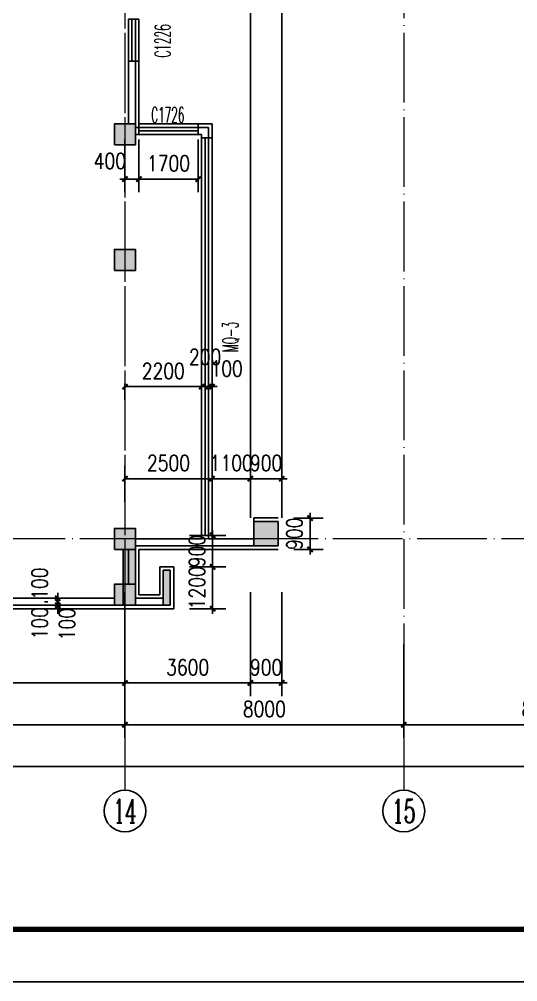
# Model space of a CAD drawing. Extents: x 1417642 to 3570900, y 124798 to 1191112.
# Drawn here: x 1537978 to 1552280, y 380098 to 407695 of the extents above; entities that cross this region are included whole.
import ezdxf
from ezdxf.enums import TextEntityAlignment as Align

# ---------------------------------------------------------------- set-up
doc = ezdxf.new("R2010")
doc.units = 0
doc.header["$LTSCALE"] = 1000
doc.header["$MEASUREMENT"] = 0
doc.linetypes.add('DOTE', pattern=[2.42, 2, -0.2, 0.02, -0.2])
doc.layers.get('0').update_dxf_attribs({"linetype": 'CONTINUOUS'})
doc.layers.get('Defpoints').update_dxf_attribs({"linetype": 'CONTINUOUS'})
for name, color, linetype in [('AXIS', 3, 'CONTINUOUS'), ('AXIS_TEXT', 7, 'CONTINUOUS'), ('colu', 2, 'CONTINUOUS'), ('COLUMN', 9, 'CONTINUOUS'), ('DOTE', 1, 'DOTE'), ('PUB_DIM', 3, 'CONTINUOUS'), ('PUB_HATCH', 8, 'CONTINUOUS'), ('PUB_TITLE', 4, 'CONTINUOUS'), ('SURFACE', 6, 'CONTINUOUS'), ('tiaozheng', 20, 'CONTINUOUS'), ('WALL', 4, 'CONTINUOUS'), ('WINDOW', 2, 'CONTINUOUS'), ('WINDOW_TEXT', 7, 'CONTINUOUS'), ('柱填充 @ 1', 8, 'CONTINUOUS'), ('立面造型', 40, 'CONTINUOUS')]:
    doc.layers.add(name, color=color, linetype=linetype)
doc.styles.add('_TCH_AXIS', font='COMPLEX', dxfattribs={"bigfont": 'GBCBIG'})
doc.styles.add('_TCH_WINDOW', font='ROMANS.shx', dxfattribs={"width": 0.7, "height": 400, "bigfont": 'Z.shx'})
doc.styles.add('DIM_FONT', font='SIMPLEX.shx', dxfattribs={"width": 0.8})
doc.dimstyles.new('DIMN150', dxfattribs={"dimscale": 1.5, "dimtxt": 300, "dimasz": 100, "dimexe": 250, "dimexo": 300, "dimgap": 150, "dimtad": 1, "dimdec": 0, "dimzin": 0, "dimdsep": 46, "dimtxsty": 'DIM_FONT', "dimblk": 'ARCHTICK', "dimcen": 0.09, "dimdle": 1.5, "dimclrt": 7, "dimazin": 2, "dimtfac": 1, "dimtdec": 0, "dimtix": 1, "dimtmove": 2, "dimatfit": 3, "dimldrblk": 'ARCHTICK', "dimfxl": 1, "dimtolj": 1, "dimtzin": 0, "dimarcsym": 0})

# ---------------------------------------------------------------- blocks, each defined once
blk = doc.blocks.new('5873')
at = {"layer": '柱填充 @ 1', "ltscale": 1000}
for points in [[(1604828, 706085), (1605428, 706085), (1605428, 705485), (1604828, 705485)], [(1604828, 702485), (1605428, 702485), (1605428, 701885), (1604828, 701885)], [(1604828, 694485), (1605428, 694485), (1605428, 693885), (1604828, 693885)]]:
    blk.add_hatch(color=256, dxfattribs=at).paths.add_polyline_path(points)
h = blk.add_hatch(color=256, dxfattribs=at)
h.paths.add_polyline_path([(1605428, 693885), (1605128, 693885), (1605128, 692585), (1605428, 692585)])
h.paths.add_polyline_path([(1605128, 693885), (1605078, 693885), (1605078, 692585), (1605128, 692585)])
h.paths.add_polyline_path([(1605428, 692585), (1605128, 692585), (1605128, 692285), (1605428, 692285)])
h.paths.add_polyline_path([(1605128, 692585), (1605078, 692585), (1605078, 692285), (1605128, 692285)])
at = {"layer": 'colu', "ltscale": 1000}
for p, q in [((1605078, 693885), (1605078, 692285)), ((1605428, 693885), (1605428, 692285)), ((1605428, 692285), (1605078, 692285))]:
    blk.add_line(p, q, dxfattribs=at)
for points in [[(1604828, 706085), (1605428, 706085), (1605428, 705485), (1604828, 705485)], [(1604828, 702485), (1605428, 702485), (1605428, 701885), (1604828, 701885)], [(1604828, 694485), (1605428, 694485), (1605428, 693885), (1604828, 693885)]]:
    blk.add_lwpolyline(points, close=True, dxfattribs=at)
blk = doc.blocks.new('_ArchTick')
at = {"color": 0, "linetype": 'ByBlock', "const_width": 0.4}
blk.add_lwpolyline([(-0.5, -0.5), (0.5, 0.5)], dxfattribs=at)
blk = doc.blocks.new('*D1644')
at = {"layer": 'Defpoints', "color": 0}
for p in [(1539082, 391095), (1539244, 391095), (1539244, 390995)]:
    blk.add_point(p, dxfattribs=at)
at = {"layer": 'PUB_DIM', "color": 0, "lineweight": -2}
for p, q in [((1538794, 391095), (1538707, 391095)), ((1539082, 391095), (1539082, 391245)), ((1539082, 390995), (1539082, 391095)), ((1538794, 390995), (1538707, 390995)), ((1539082, 390995), (1539082, 390845))]:
    blk.add_line(p, q, dxfattribs=at)
at = {"layer": 'PUB_DIM', "color": 0, "lineweight": -2, "xscale": 150, "yscale": 150, "zscale": 150}
for p, rotation in [((1539082, 391095), 270), ((1539082, 390995), 90)]:
    blk.add_blockref('_ArchTick', p, dxfattribs=dict(at, rotation=rotation))
at = {"layer": 'PUB_DIM', "color": 7, "insert": (1538565, 391513), "char_height": 450, "attachment_point": 5, "rotation": 90, "style": 'DIM_FONT'}
blk.add_mtext('\\A1;100', dxfattribs=at)
blk = doc.blocks.new('*D1645')
at = {"layer": 'Defpoints', "color": 0}
for p in [(1539082, 390995), (1539244, 390995), (1539244, 390895)]:
    blk.add_point(p, dxfattribs=at)
at = {"layer": 'PUB_DIM', "color": 0, "lineweight": -2}
for p, q in [((1539082, 390995), (1539082, 391145)), ((1538794, 390995), (1538707, 390995)), ((1538794, 390895), (1538707, 390895)), ((1539082, 390895), (1539082, 390995)), ((1539082, 390895), (1539082, 390745))]:
    blk.add_line(p, q, dxfattribs=at)
at = {"layer": 'PUB_DIM', "color": 0, "lineweight": -2, "xscale": 150, "yscale": 150, "zscale": 150}
for p, rotation in [((1539082, 390995), 270), ((1539082, 390895), 90)]:
    blk.add_blockref('_ArchTick', p, dxfattribs=dict(at, rotation=rotation))
at = {"layer": 'PUB_DIM', "color": 7, "insert": (1539348, 390351), "char_height": 450, "attachment_point": 5, "rotation": 90, "style": 'DIM_FONT'}
blk.add_mtext('\\A1;100', dxfattribs=at)
blk = doc.blocks.new('*D1646')
at = {"layer": 'Defpoints', "color": 0}
for p in [(1539082, 390895), (1539244, 390895), (1539244, 390795)]:
    blk.add_point(p, dxfattribs=at)
at = {"layer": 'PUB_DIM', "color": 0, "lineweight": -2}
for p, q in [((1538794, 390895), (1538707, 390895)), ((1538794, 390795), (1538707, 390795)), ((1539082, 390895), (1539082, 391045)), ((1539082, 390795), (1539082, 390895)), ((1539082, 390795), (1539082, 390645))]:
    blk.add_line(p, q, dxfattribs=at)
at = {"layer": 'PUB_DIM', "color": 0, "lineweight": -2, "xscale": 150, "yscale": 150, "zscale": 150}
for p, rotation in [((1539082, 390895), 270), ((1539082, 390795), 90)]:
    blk.add_blockref('_ArchTick', p, dxfattribs=dict(at, rotation=rotation))
at = {"layer": 'PUB_DIM', "color": 7, "insert": (1538565, 390378), "char_height": 450, "attachment_point": 5, "rotation": 90, "style": 'DIM_FONT'}
blk.add_mtext('\\A1;100', dxfattribs=at)
blk = doc.blocks.new('*D1650')
at = {"layer": 'Defpoints', "color": 0}
for p in [(1541010, 397704), (1543210, 397704), (1543210, 397161)]:
    blk.add_point(p, dxfattribs=at)
at = {"layer": 'PUB_DIM', "color": 0, "lineweight": -2}
for p, q in [((1541008, 397161), (1543213, 397161)), ((1541010, 397254), (1541010, 396786)), ((1543210, 397254), (1543210, 396786))]:
    blk.add_line(p, q, dxfattribs=at)
at = {"layer": 'PUB_DIM', "color": 0, "lineweight": -2, "xscale": 150, "yscale": 150, "zscale": 150, "rotation": 180}
blk.add_blockref('_ArchTick', (1541010, 397161), dxfattribs=at)
at = {"layer": 'PUB_DIM', "color": 0, "lineweight": -2, "xscale": 150, "yscale": 150, "zscale": 150}
blk.add_blockref('_ArchTick', (1543210, 397161), dxfattribs=at)
at = {"layer": 'PUB_DIM', "color": 7, "insert": (1542110, 397611), "char_height": 450, "attachment_point": 5, "style": 'DIM_FONT'}
blk.add_mtext('\\A1;2200', dxfattribs=at)
blk = doc.blocks.new('*D1651')
at = {"layer": 'Defpoints', "color": 0}
for p in [(1543210, 397704), (1543410, 397704), (1543410, 397161)]:
    blk.add_point(p, dxfattribs=at)
at = {"layer": 'PUB_DIM', "color": 0, "lineweight": -2}
for p, q in [((1543210, 397161), (1543060, 397161)), ((1543210, 397254), (1543210, 396786)), ((1543210, 397161), (1543410, 397161)), ((1543410, 397254), (1543410, 396786)), ((1543410, 397161), (1543560, 397161))]:
    blk.add_line(p, q, dxfattribs=at)
at = {"layer": 'PUB_DIM', "color": 0, "lineweight": -2, "xscale": 150, "yscale": 150, "zscale": 150}
blk.add_blockref('_ArchTick', (1543210, 397161), dxfattribs=at)
at = {"layer": 'PUB_DIM', "color": 0, "lineweight": -2, "xscale": 150, "yscale": 150, "zscale": 150, "rotation": 180}
blk.add_blockref('_ArchTick', (1543410, 397161), dxfattribs=at)
at = {"layer": 'PUB_DIM', "color": 7, "insert": (1543310, 398012), "char_height": 450, "attachment_point": 5, "style": 'DIM_FONT'}
blk.add_mtext('\\A1;200', dxfattribs=at)
blk = doc.blocks.new('*D1652')
at = {"layer": 'Defpoints', "color": 0}
for p in [(1543410, 397704), (1543510, 397704), (1543510, 397161)]:
    blk.add_point(p, dxfattribs=at)
at = {"layer": 'PUB_DIM', "color": 0, "lineweight": -2}
for p, q in [((1543410, 397161), (1543260, 397161)), ((1543410, 397254), (1543410, 396786)), ((1543410, 397161), (1543510, 397161)), ((1543510, 397254), (1543510, 396786)), ((1543510, 397161), (1543660, 397161))]:
    blk.add_line(p, q, dxfattribs=at)
at = {"layer": 'PUB_DIM', "color": 0, "lineweight": -2, "xscale": 150, "yscale": 150, "zscale": 150}
blk.add_blockref('_ArchTick', (1543410, 397161), dxfattribs=at)
at = {"layer": 'PUB_DIM', "color": 0, "lineweight": -2, "xscale": 150, "yscale": 150, "zscale": 150, "rotation": 180}
blk.add_blockref('_ArchTick', (1543510, 397161), dxfattribs=at)
at = {"layer": 'PUB_DIM', "color": 7, "insert": (1543928, 397679), "char_height": 450, "attachment_point": 5, "style": 'DIM_FONT'}
blk.add_mtext('\\A1;100', dxfattribs=at)
blk = doc.blocks.new('*D1653')
at = {"layer": 'Defpoints', "color": 0}
for p in [(1541410, 404695), (1543110, 404695), (1543110, 403112)]:
    blk.add_point(p, dxfattribs=at)
at = {"layer": 'PUB_DIM', "color": 0, "lineweight": -2}
for p, q in [((1541410, 404245), (1541410, 402737)), ((1543110, 404245), (1543110, 402737)), ((1541408, 403112), (1543113, 403112))]:
    blk.add_line(p, q, dxfattribs=at)
at = {"layer": 'PUB_DIM', "color": 0, "lineweight": -2, "xscale": 150, "yscale": 150, "zscale": 150, "rotation": 180}
blk.add_blockref('_ArchTick', (1541410, 403112), dxfattribs=at)
at = {"layer": 'PUB_DIM', "color": 0, "lineweight": -2, "xscale": 150, "yscale": 150, "zscale": 150}
blk.add_blockref('_ArchTick', (1543110, 403112), dxfattribs=at)
at = {"layer": 'PUB_DIM', "color": 7, "insert": (1542260, 403562), "char_height": 450, "attachment_point": 5, "style": 'DIM_FONT'}
blk.add_mtext('\\A1;1700', dxfattribs=at)
blk = doc.blocks.new('*D1654')
at = {"layer": 'Defpoints', "color": 0}
for p in [(1541010, 404695), (1541410, 404695), (1541410, 403112)]:
    blk.add_point(p, dxfattribs=at)
at = {"layer": 'PUB_DIM', "color": 0, "lineweight": -2}
for p, q in [((1541010, 404245), (1541010, 402737)), ((1541410, 404245), (1541410, 402737)), ((1541010, 403112), (1540860, 403112)), ((1541010, 403112), (1541410, 403112)), ((1541410, 403112), (1541560, 403112))]:
    blk.add_line(p, q, dxfattribs=at)
at = {"layer": 'PUB_DIM', "color": 0, "lineweight": -2, "xscale": 150, "yscale": 150, "zscale": 150}
blk.add_blockref('_ArchTick', (1541010, 403112), dxfattribs=at)
at = {"layer": 'PUB_DIM', "color": 0, "lineweight": -2, "xscale": 150, "yscale": 150, "zscale": 150, "rotation": 180}
blk.add_blockref('_ArchTick', (1541410, 403112), dxfattribs=at)
at = {"layer": 'PUB_DIM', "color": 7, "insert": (1540577, 403629), "char_height": 450, "attachment_point": 5, "style": 'DIM_FONT'}
blk.add_mtext('\\A1;400', dxfattribs=at)
blk = doc.blocks.new('*D1744')
at = {"layer": 'Defpoints', "color": 0}
for p in [(1544610, 391718), (1545510, 391718), (1545510, 388666)]:
    blk.add_point(p, dxfattribs=at)
at = {"layer": 'PUB_DIM', "color": 0, "lineweight": -2}
for p, q in [((1544610, 391268), (1544610, 388291)), ((1545510, 391268), (1545510, 388291)), ((1544610, 388666), (1544460, 388666)), ((1544610, 388666), (1545510, 388666)), ((1545510, 388666), (1545660, 388666))]:
    blk.add_line(p, q, dxfattribs=at)
at = {"layer": 'PUB_DIM', "color": 0, "lineweight": -2, "xscale": 150, "yscale": 150, "zscale": 150}
blk.add_blockref('_ArchTick', (1544610, 388666), dxfattribs=at)
at = {"layer": 'PUB_DIM', "color": 0, "lineweight": -2, "xscale": 150, "yscale": 150, "zscale": 150, "rotation": 180}
blk.add_blockref('_ArchTick', (1545510, 388666), dxfattribs=at)
at = {"layer": 'PUB_DIM', "color": 7, "insert": (1545060, 389116), "char_height": 450, "attachment_point": 5, "style": 'DIM_FONT'}
blk.add_mtext('\\A1;900', dxfattribs=at)
blk = doc.blocks.new('*D1745')
at = {"layer": 'Defpoints', "color": 0}
for p in [(1541010, 391718), (1544610, 391718), (1544610, 388666)]:
    blk.add_point(p, dxfattribs=at)
at = {"layer": 'PUB_DIM', "color": 0, "lineweight": -2}
for p, q in [((1541010, 391268), (1541010, 388291)), ((1544610, 391268), (1544610, 388291)), ((1541008, 388666), (1544613, 388666))]:
    blk.add_line(p, q, dxfattribs=at)
at = {"layer": 'PUB_DIM', "color": 0, "lineweight": -2, "xscale": 150, "yscale": 150, "zscale": 150, "rotation": 180}
blk.add_blockref('_ArchTick', (1541010, 388666), dxfattribs=at)
at = {"layer": 'PUB_DIM', "color": 0, "lineweight": -2, "xscale": 150, "yscale": 150, "zscale": 150}
blk.add_blockref('_ArchTick', (1544610, 388666), dxfattribs=at)
at = {"layer": 'PUB_DIM', "color": 7, "insert": (1542810, 389116), "char_height": 450, "attachment_point": 5, "style": 'DIM_FONT'}
blk.add_mtext('\\A1;3600', dxfattribs=at)
blk = doc.blocks.new('*D1749')
at = {"layer": 'Defpoints', "color": 0}
for p in [(1544610, 394522), (1543510, 393395), (1544610, 393395)]:
    blk.add_point(p, dxfattribs=at)
at = {"layer": 'PUB_DIM', "color": 0, "lineweight": -2}
for p, q in [((1543510, 393845), (1543510, 394897)), ((1544610, 393845), (1544610, 394897)), ((1543510, 394522), (1543360, 394522)), ((1543510, 394522), (1544610, 394522)), ((1544610, 394522), (1544760, 394522))]:
    blk.add_line(p, q, dxfattribs=at)
at = {"layer": 'PUB_DIM', "color": 0, "lineweight": -2, "xscale": 150, "yscale": 150, "zscale": 150}
blk.add_blockref('_ArchTick', (1543510, 394522), dxfattribs=at)
at = {"layer": 'PUB_DIM', "color": 0, "lineweight": -2, "xscale": 150, "yscale": 150, "zscale": 150, "rotation": 180}
blk.add_blockref('_ArchTick', (1544610, 394522), dxfattribs=at)
at = {"layer": 'PUB_DIM', "color": 7, "insert": (1544060, 394972), "char_height": 450, "attachment_point": 5, "style": 'DIM_FONT'}
blk.add_mtext('\\A1;1100', dxfattribs=at)
blk = doc.blocks.new('*D1750')
at = {"layer": 'Defpoints', "color": 0}
for p in [(1543510, 394522), (1541010, 393395), (1543510, 393395)]:
    blk.add_point(p, dxfattribs=at)
at = {"layer": 'PUB_DIM', "color": 0, "lineweight": -2}
for p, q in [((1541010, 393845), (1541010, 394897)), ((1543510, 393845), (1543510, 394897)), ((1541008, 394522), (1543513, 394522))]:
    blk.add_line(p, q, dxfattribs=at)
at = {"layer": 'PUB_DIM', "color": 0, "lineweight": -2, "xscale": 150, "yscale": 150, "zscale": 150, "rotation": 180}
blk.add_blockref('_ArchTick', (1541010, 394522), dxfattribs=at)
at = {"layer": 'PUB_DIM', "color": 0, "lineweight": -2, "xscale": 150, "yscale": 150, "zscale": 150}
blk.add_blockref('_ArchTick', (1543510, 394522), dxfattribs=at)
at = {"layer": 'PUB_DIM', "color": 7, "insert": (1542260, 394972), "char_height": 450, "attachment_point": 5, "style": 'DIM_FONT'}
blk.add_mtext('\\A1;2500', dxfattribs=at)
blk = doc.blocks.new('*D1751')
at = {"layer": 'Defpoints', "color": 0}
for p in [(1545510, 394522), (1544610, 393395), (1545510, 393395)]:
    blk.add_point(p, dxfattribs=at)
at = {"layer": 'PUB_DIM', "color": 0, "lineweight": -2}
for p, q in [((1544610, 393845), (1544610, 394897)), ((1545510, 393845), (1545510, 394897)), ((1544610, 394522), (1544460, 394522)), ((1544610, 394522), (1545510, 394522)), ((1545510, 394522), (1545660, 394522))]:
    blk.add_line(p, q, dxfattribs=at)
at = {"layer": 'PUB_DIM', "color": 0, "lineweight": -2, "xscale": 150, "yscale": 150, "zscale": 150}
blk.add_blockref('_ArchTick', (1544610, 394522), dxfattribs=at)
at = {"layer": 'PUB_DIM', "color": 0, "lineweight": -2, "xscale": 150, "yscale": 150, "zscale": 150, "rotation": 180}
blk.add_blockref('_ArchTick', (1545510, 394522), dxfattribs=at)
at = {"layer": 'PUB_DIM', "color": 7, "insert": (1545060, 394972), "char_height": 450, "attachment_point": 5, "style": 'DIM_FONT'}
blk.add_mtext('\\A1;900', dxfattribs=at)
blk = doc.blocks.new('*D1754')
at = {"layer": 'Defpoints', "color": 0}
for p in [(1545410, 393395), (1546323, 393395), (1545410, 392495)]:
    blk.add_point(p, dxfattribs=at)
at = {"layer": 'PUB_DIM', "color": 0, "lineweight": -2}
for p, q in [((1546323, 393395), (1546323, 393545)), ((1545860, 393395), (1546698, 393395)), ((1546323, 392495), (1546323, 393395)), ((1545860, 392495), (1546698, 392495)), ((1546323, 392495), (1546323, 392345))]:
    blk.add_line(p, q, dxfattribs=at)
at = {"layer": 'PUB_DIM', "color": 0, "lineweight": -2, "xscale": 150, "yscale": 150, "zscale": 150}
for p, rotation in [((1546323, 393395), 270), ((1546323, 392495), 90)]:
    blk.add_blockref('_ArchTick', p, dxfattribs=dict(at, rotation=rotation))
at = {"layer": 'PUB_DIM', "color": 7, "insert": (1545873, 392945), "char_height": 450, "attachment_point": 5, "rotation": 90, "style": 'DIM_FONT'}
blk.add_mtext('\\A1;900', dxfattribs=at)
blk = doc.blocks.new('*D1755')
at = {"layer": 'Defpoints', "color": 0}
for p in [(1542410, 391995), (1543526, 391995), (1542410, 390795)]:
    blk.add_point(p, dxfattribs=at)
at = {"layer": 'PUB_DIM', "color": 0, "lineweight": -2}
for p, q in [((1542860, 391995), (1543901, 391995)), ((1543526, 391995), (1543526, 392145)), ((1543526, 390795), (1543526, 391995)), ((1542860, 390795), (1543901, 390795)), ((1543526, 390795), (1543526, 390645))]:
    blk.add_line(p, q, dxfattribs=at)
at = {"layer": 'PUB_DIM', "color": 0, "lineweight": -2, "xscale": 150, "yscale": 150, "zscale": 150}
for p, rotation in [((1543526, 391995), 270), ((1543526, 390795), 90)]:
    blk.add_blockref('_ArchTick', p, dxfattribs=dict(at, rotation=rotation))
at = {"layer": 'PUB_DIM', "color": 7, "insert": (1543076, 391395), "char_height": 450, "attachment_point": 5, "rotation": 90, "style": 'DIM_FONT'}
blk.add_mtext('\\A1;1200', dxfattribs=at)
blk = doc.blocks.new('*D1756')
at = {"layer": 'Defpoints', "color": 0}
for p in [(1542410, 392895), (1543526, 392895), (1542410, 391995)]:
    blk.add_point(p, dxfattribs=at)
at = {"layer": 'PUB_DIM', "color": 0, "lineweight": -2}
for p, q in [((1543526, 392895), (1543526, 393045)), ((1542860, 392895), (1543901, 392895)), ((1543526, 391995), (1543526, 392895)), ((1542860, 391995), (1543901, 391995)), ((1543526, 391995), (1543526, 391845))]:
    blk.add_line(p, q, dxfattribs=at)
at = {"layer": 'PUB_DIM', "color": 0, "lineweight": -2, "xscale": 150, "yscale": 150, "zscale": 150}
for p, rotation in [((1543526, 392895), 270), ((1543526, 391995), 90)]:
    blk.add_blockref('_ArchTick', p, dxfattribs=dict(at, rotation=rotation))
at = {"layer": 'PUB_DIM', "color": 7, "insert": (1543076, 392445), "char_height": 450, "attachment_point": 5, "rotation": 90, "style": 'DIM_FONT'}
blk.add_mtext('\\A1;900', dxfattribs=at)
blk = doc.blocks.new('*D2039')
at = {"layer": 'AXIS', "color": 0, "lineweight": -2}
for p, q in [((1439810, 388789), (1439810, 385891)), ((1588610, 388789), (1588610, 385891)), ((1439808, 386266), (1588613, 386266))]:
    blk.add_line(p, q, dxfattribs=at)
at = {"layer": 'Defpoints', "color": 0}
for p in [(1439810, 389239), (1588610, 389239), (1588610, 386266)]:
    blk.add_point(p, dxfattribs=at)
at = {"layer": 'AXIS', "color": 0, "lineweight": -2, "xscale": 150, "yscale": 150, "zscale": 150, "rotation": 180}
blk.add_blockref('_ArchTick', (1439810, 386266), dxfattribs=at)
at = {"layer": 'AXIS', "color": 0, "lineweight": -2, "xscale": 150, "yscale": 150, "zscale": 150}
blk.add_blockref('_ArchTick', (1588610, 386266), dxfattribs=at)
at = {"layer": 'AXIS', "color": 7, "insert": (1514210, 386716), "char_height": 450, "attachment_point": 5, "style": 'DIM_FONT'}
blk.add_mtext('\\A1;148800', dxfattribs=at)
blk = doc.blocks.new('*D2052')
at = {"layer": 'AXIS', "color": 0, "lineweight": -2}
for p, q in [((1533010, 389773), (1533010, 387091)), ((1541010, 389773), (1541010, 387091)), ((1533008, 387466), (1541013, 387466))]:
    blk.add_line(p, q, dxfattribs=at)
at = {"layer": 'Defpoints', "color": 0}
for p in [(1533010, 390223), (1541010, 390223), (1541010, 387466)]:
    blk.add_point(p, dxfattribs=at)
at = {"layer": 'AXIS', "color": 0, "lineweight": -2, "xscale": 150, "yscale": 150, "zscale": 150, "rotation": 180}
blk.add_blockref('_ArchTick', (1533010, 387466), dxfattribs=at)
at = {"layer": 'AXIS', "color": 0, "lineweight": -2, "xscale": 150, "yscale": 150, "zscale": 150}
blk.add_blockref('_ArchTick', (1541010, 387466), dxfattribs=at)
at = {"layer": 'AXIS', "color": 7, "insert": (1537010, 387916), "char_height": 450, "attachment_point": 5, "style": 'DIM_FONT'}
blk.add_mtext('\\A1;8000', dxfattribs=at)
blk = doc.blocks.new('*D2053')
at = {"layer": 'AXIS', "color": 0, "lineweight": -2}
for p, q in [((1541010, 389773), (1541010, 387091)), ((1549010, 389773), (1549010, 387091)), ((1541008, 387466), (1549013, 387466))]:
    blk.add_line(p, q, dxfattribs=at)
at = {"layer": 'Defpoints', "color": 0}
for p in [(1541010, 390223), (1549010, 390223), (1549010, 387466)]:
    blk.add_point(p, dxfattribs=at)
at = {"layer": 'AXIS', "color": 0, "lineweight": -2, "xscale": 150, "yscale": 150, "zscale": 150, "rotation": 180}
blk.add_blockref('_ArchTick', (1541010, 387466), dxfattribs=at)
at = {"layer": 'AXIS', "color": 0, "lineweight": -2, "xscale": 150, "yscale": 150, "zscale": 150}
blk.add_blockref('_ArchTick', (1549010, 387466), dxfattribs=at)
at = {"layer": 'AXIS', "color": 7, "insert": (1545010, 387916), "char_height": 450, "attachment_point": 5, "style": 'DIM_FONT'}
blk.add_mtext('\\A1;8000', dxfattribs=at)
blk = doc.blocks.new('*D2054')
at = {"layer": 'AXIS', "color": 0, "lineweight": -2}
for p, q in [((1549010, 389773), (1549010, 387091)), ((1557010, 389773), (1557010, 387091)), ((1549008, 387466), (1557013, 387466))]:
    blk.add_line(p, q, dxfattribs=at)
at = {"layer": 'Defpoints', "color": 0}
for p in [(1549010, 390223), (1557010, 390223), (1557010, 387466)]:
    blk.add_point(p, dxfattribs=at)
at = {"layer": 'AXIS', "color": 0, "lineweight": -2, "xscale": 150, "yscale": 150, "zscale": 150, "rotation": 180}
blk.add_blockref('_ArchTick', (1549010, 387466), dxfattribs=at)
at = {"layer": 'AXIS', "color": 0, "lineweight": -2, "xscale": 150, "yscale": 150, "zscale": 150}
blk.add_blockref('_ArchTick', (1557010, 387466), dxfattribs=at)
at = {"layer": 'AXIS', "color": 7, "insert": (1553010, 387916), "char_height": 450, "attachment_point": 5, "style": 'DIM_FONT'}
blk.add_mtext('\\A1;8000', dxfattribs=at)
blk = doc.blocks.new('*D2176')
at = {"layer": 'Defpoints', "color": 0}
for p in [(1533010, 390886), (1541010, 390886), (1541010, 388666)]:
    blk.add_point(p, dxfattribs=at)
at = {"layer": 'PUB_DIM', "color": 0, "lineweight": -2}
for p, q in [((1533010, 390436), (1533010, 388291)), ((1541010, 390436), (1541010, 388291)), ((1533008, 388666), (1541013, 388666))]:
    blk.add_line(p, q, dxfattribs=at)
at = {"layer": 'PUB_DIM', "color": 0, "lineweight": -2, "xscale": 150, "yscale": 150, "zscale": 150, "rotation": 180}
blk.add_blockref('_ArchTick', (1533010, 388666), dxfattribs=at)
at = {"layer": 'PUB_DIM', "color": 0, "lineweight": -2, "xscale": 150, "yscale": 150, "zscale": 150}
blk.add_blockref('_ArchTick', (1541010, 388666), dxfattribs=at)
at = {"layer": 'PUB_DIM', "color": 7, "insert": (1537010, 389116), "char_height": 450, "attachment_point": 5, "style": 'DIM_FONT'}
blk.add_mtext('\\A1;8000', dxfattribs=at)
blk = doc.blocks.new('_FZH')
blk.add_lwpolyline([(-0.5, -0.5), (0.5, -0.5), (0.5, 0.5), (-0.5, 0.5)], close=True)
at = {"layer": 'PUB_HATCH'}
blk.add_solid([(-0.5, -0.5), (0.5, -0.5), (-0.5, 0.5), (0.5, 0.5)], dxfattribs=at)
blk = doc.blocks.new('$TCHSYS$WIN2D')
for p, q in [((-0.5, 0.5), (0.5, 0.5)), ((-0.5, 0.5), (-0.5, -0.5)), ((0.5, 0.5), (0.5, -0.5)), ((0.5, 0.1667), (-0.5, 0.1667)), ((0.5, -0.1667), (-0.5, -0.1667)), ((-0.5, -0.5), (0.5, -0.5))]:
    blk.add_line(p, q)

msp = doc.modelspace()

# ---------------------------------------------------------------- hatches: boundary and pattern name
at = {"layer": 'PUB_HATCH'}
for points in [[(1544710.3, 392595.5), (1545410.3, 392595.5), (1545410.3, 393295.5), (1544710.3, 393295.5)], [(1542310.3, 390895.5), (1542310.3, 391895.5), (1542110.3, 391895.5), (1542110.3, 390895.5)]]:
    msp.add_hatch(color=256, dxfattribs=at).paths.add_polyline_path(points)

# ---------------------------------------------------------------- linework, layer by layer
at = {"layer": 'AXIS', "lineweight": 0}
for p, q in [((1541010.3, 386691.4), (1541010.3, 385594.9)), ((1549010.3, 386691.4), (1549010.3, 385594.9))]:
    msp.add_line(p, q, dxfattribs=at)
at = {"layer": 'AXIS'}
for centre in [(1541010.3, 384994.9), (1549010.3, 384994.9)]:
    msp.add_circle(centre, 600, dxfattribs=at)
at = {"layer": 'DOTE', "lineweight": 0}
for points in [[(1541010.3, 496846.8), (1541010.3, 385594.9)], [(1549010.3, 496846.8), (1549010.3, 385594.9)], [(1541010.3, 496546.8), (1541010.3, 385594.9)], [(1597373.8, 392795.5), (1432083.9, 392795.5)]]:
    msp.add_lwpolyline(points, dxfattribs=at)
at = {"layer": 'PUB_TITLE'}
msp.add_lwpolyline([(1417642.3, 380098.4), (1618342.3, 380098.4), (1618342.3, 506248.4), (1417642.3, 506248.4)], close=True, dxfattribs=at)
at = {"layer": 'PUB_TITLE', "const_width": 150}
msp.add_lwpolyline([(1421392.3, 381598.4), (1616842.3, 381598.4), (1616842.3, 504748.4), (1421392.3, 504748.4)], close=True, dxfattribs=at)
at = {"layer": 'SURFACE'}
for p, q in [((1541410.3, 406495.5), (1541310.3, 406495.5)), ((1541410.3, 404695.5), (1541410.3, 406495.5)), ((1543110.3, 404695.5), (1543110.3, 404595.5)), ((1543110.3, 404695.5), (1543510.3, 404695.5)), ((1543510.3, 404695.5), (1543510.3, 404295.5)), ((1543510.3, 404295.5), (1543410.3, 404295.5)), ((1544710.3, 393395.5), (1544710.3, 393295.5)), ((1544710.3, 393395.5), (1545410.3, 393395.5)), ((1543510.3, 392895.5), (1543410.3, 392895.5)), ((1543510.3, 392895.5), (1543510.3, 392795.5)), ((1541410.3, 391195.5), (1541410.3, 392495.5)), ((1541410.3, 392495.5), (1543310.3, 392495.5)), ((1543310.3, 392495.5), (1544710.3, 392495.5)), ((1544710.3, 392495.5), (1545410.3, 392495.5)), ((1542010.3, 391995.5), (1542410.3, 391995.5)), ((1542010.3, 391195.5), (1542010.3, 391995.5)), ((1542010.3, 391195.5), (1542010.3, 391895.5)), ((1542410.3, 390795.5), (1542410.3, 391995.5)), ((1542410.3, 390795.5), (1542410.3, 391995.5)), ((1542410.3, 390795.5), (1542410.3, 391895.5)), ((1541410.3, 391195.5), (1542010.3, 391195.5)), ((1535971.2, 390795.5), (1541210.3, 390795.5)), ((1541210.3, 390795.5), (1542410.3, 390795.5))]:
    msp.add_line(p, q, dxfattribs=at)
at = {"layer": 'WALL'}
for p, q in [((1541310.3, 406495.5), (1541110.3, 406495.5)), ((1541110.3, 406495.5), (1541110.3, 404695.5)), ((1541310.3, 404695.5), (1541310.3, 406495.5)), ((1541410.3, 404595.5), (1541310.3, 404595.5)), ((1541410.3, 404395.5), (1541410.3, 404595.5)), ((1543410.3, 404595.5), (1543110.3, 404595.5)), ((1543110.3, 404595.5), (1543110.3, 404395.5)), ((1543410.3, 404295.5), (1543410.3, 404595.5)), ((1541310.3, 404395.5), (1541410.3, 404395.5)), ((1543110.3, 404395.5), (1543210.3, 404395.5)), ((1543210.3, 404395.5), (1543210.3, 404295.5)), ((1543210.3, 404295.5), (1543410.3, 404295.5)), ((1544710.3, 393295.5), (1545410.3, 393295.5)), ((1544710.3, 393295.5), (1544710.3, 392595.5)), ((1545410.3, 393295.5), (1545410.3, 392595.5)), ((1541310.3, 392795.5), (1543210.3, 392795.5)), ((1543410.3, 392895.5), (1543210.3, 392895.5)), ((1543210.3, 392895.5), (1543210.3, 392795.5)), ((1543410.3, 392795.5), (1543410.3, 392895.5)), ((1543410.3, 392795.5), (1544710.3, 392795.5)), ((1541110.3, 391495.5), (1541110.3, 392495.5)), ((1541310.3, 392595.5), (1543310.3, 392595.5)), ((1541310.3, 391495.5), (1541310.3, 392495.5)), ((1543310.3, 392595.5), (1544710.3, 392595.5)), ((1544710.3, 392595.5), (1545410.3, 392595.5)), ((1542110.3, 390895.5), (1542110.3, 391895.5)), ((1542110.3, 391895.5), (1542310.3, 391895.5)), ((1542310.3, 390895.5), (1542310.3, 391895.5)), ((1536029.8, 391095.5), (1540710.3, 391095.5)), ((1541310.3, 391095.5), (1542110.3, 391095.5)), ((1535990.7, 390895.5), (1540710.3, 390895.5)), ((1541310.3, 390895.5), (1542110.3, 390895.5)), ((1542110.3, 390895.5), (1542310.3, 390895.5))]:
    msp.add_line(p, q, dxfattribs=at)
at = {"layer": '立面造型'}
for p, q in [((1544610.3, 410195.5), (1544610.3, 393395.5)), ((1545510.3, 410195.5), (1545510.3, 393395.5))]:
    msp.add_line(p, q, dxfattribs=at)

# ---------------------------------------------------------------- block references
at = {"layer": 'COLUMN', "lineweight": 0, "xscale": 600, "yscale": 600, "zscale": 600}
for p in [(1541010.3, 404395.5), (1541010.3, 400795.5), (1541010.3, 392795.5), (1541010.3, 391195.5)]:
    msp.add_blockref('_FZH', p, dxfattribs=at)
at = {"layer": 'tiaozheng'}
msp.add_blockref('5873', (-64117.3, -301389.9), dxfattribs=at)
at = {"layer": 'WINDOW', "color": 2}
ref = msp.add_blockref('$TCHSYS$WIN2D', (1541260.3, 407095.5), dxfattribs=dict(at, xscale=1200, yscale=300, zscale=1200, rotation=90))
ref.add_attrib('A', 'C1226', (1542313.2, 406596.7), dxfattribs={"layer": 'WINDOW_TEXT', "color": 2, "height": 446.25, "rotation": 90, "style": '_TCH_WINDOW', "width": 0.494118})
at = {"layer": 'WINDOW', "color": 1}
ref = msp.add_blockref('$TCHSYS$WIN2D', (1542260.3, 404545.5), dxfattribs=dict(at, xscale=-1700, yscale=300, zscale=-1700))
ref.add_attrib('A', 'C1726', (1541761.5, 404732.2), dxfattribs={"layer": 'WINDOW_TEXT', "color": 1, "height": 446.25, "style": '_TCH_WINDOW', "width": 0.494118})
at = {"layer": 'WINDOW', "color": 2}
ref = msp.add_blockref('$TCHSYS$WIN2D', (1543360.3, 398595.5), dxfattribs=dict(at, xscale=-11400, yscale=-300, zscale=-11400, rotation=270))
ref.add_attrib('A', 'MQ-3', (1544256.5, 398149.2), dxfattribs={"layer": 'WINDOW_TEXT', "color": 2, "height": 446.25, "rotation": 90, "style": '_TCH_WINDOW', "width": 0.494118})

# ---------------------------------------------------------------- texts
at = {"layer": 'AXIS_TEXT', "style": '_TCH_AXIS'}
for s, width, p, p2 in [('14', 0.677419, (1540670.9, 384655.5), (1541349.7, 384655.5)), ('15', 0.724138, (1548670.9, 384655.5), (1549349.7, 384655.5))]:
    msp.add_text(s, height=678.82, dxfattribs=dict(at, width=width)).set_placement(p, p2, align=Align.FIT)

# ---------------------------------------------------------------- dimensions: what is measured, and where the dimension line sits
at = {"layer": 'AXIS'}
for p1, p2, distance, picture, middle in [((1533010.3, 390222.5), (1541010.3, 390222.5), -2756.1, '*D2052', (1537010.3, 387916.4)), ((1541010.3, 390222.5), (1549010.3, 390222.5), -2756.1, '*D2053', (1545010.3, 387916.4)), ((1549010.3, 390222.5), (1557010.3, 390222.5), -2756.1, '*D2054', (1553010.3, 387916.4)), ((1439810.3, 389238.6), (1588610.3, 389238.6), -2972.2, '*D2039', (1514210.3, 386716.4))]:
    dim = msp.add_aligned_dim(p1=p1, p2=p2, distance=distance, dimstyle='DIMN150', dxfattribs=at)
    dim.commit()
    dim.dimension.update_dxf_attribs({"geometry": picture, "text_midpoint": middle})
at = {"layer": 'PUB_DIM'}
for base, p1, p2, angle, picture, middle in [((1541410.3, 403111.9), (1541010.3, 404695.5), (1541410.3, 404695.5), 0, '*D1654', (1540576.8, 403629.4)), ((1543410.3, 397161.2), (1543210.3, 397703.8), (1543410.3, 397703.8), 0, '*D1651', (1543310.3, 398012.5)), ((1543510.3, 397161.2), (1543410.3, 397703.8), (1543510.3, 397703.8), 0, '*D1652', (1543928, 397678.7)), ((1539082.5, 391095.5), (1539243.8, 390995.5), (1539243.8, 391095.5), 90, '*D1644', (1538565, 391513.2)), ((1539082.5, 390995.5), (1539243.8, 390895.5), (1539243.8, 390995.5), 90, '*D1645', (1539347.5, 390350.9)), ((1539082.5, 390895.5), (1539243.8, 390795.5), (1539243.8, 390895.5), 90, '*D1646', (1538565, 390377.7))]:
    dim = msp.add_linear_dim(base=base, p1=p1, p2=p2, angle=angle, dimstyle='DIMN150', dxfattribs=at)
    dim.commit()
    dim.dimension.update_dxf_attribs({"geometry": picture, "text_midpoint": middle, "dimtype": 129})
for p1, p2, distance, picture, middle in [((1541410.3, 404695.5), (1543110.3, 404695.5), -1583.6, '*D1653', (1542260.3, 403561.9)), ((1541010.3, 397703.8), (1543210.3, 397703.8), -542.6, '*D1650', (1542110.3, 397611.2)), ((1541010.3, 393395.5), (1543510.3, 393395.5), 1126.2, '*D1750', (1542260.3, 394971.6)), ((1543510.3, 393395.5), (1544610.3, 393395.5), 1126.2, '*D1749', (1544060.3, 394971.6)), ((1544610.3, 393395.5), (1545510.3, 393395.5), 1126.2, '*D1751', (1545060.3, 394971.6)), ((1545410.3, 392495.5), (1545410.3, 393395.5), -912.6, '*D1754', (1545872.9, 392945.5)), ((1542410.3, 391995.5), (1542410.3, 392895.5), -1116.2, '*D1756', (1543076.5, 392445.5)), ((1542410.3, 390795.5), (1542410.3, 391995.5), -1116.2, '*D1755', (1543076.5, 391395.5)), ((1541010.3, 391718.3), (1544610.3, 391718.3), -3051.9, '*D1745', (1542810.3, 389116.4)), ((1544610.3, 391718.3), (1545510.3, 391718.3), -3051.9, '*D1744', (1545060.3, 389116.4)), ((1533010.3, 390886.4), (1541010.3, 390886.4), -2220, '*D2176', (1537010.3, 389116.4))]:
    dim = msp.add_aligned_dim(p1=p1, p2=p2, distance=distance, dimstyle='DIMN150', dxfattribs=at)
    dim.commit()
    dim.dimension.update_dxf_attribs({"geometry": picture, "text_midpoint": middle})

doc.saveas('drawing.dxf')
